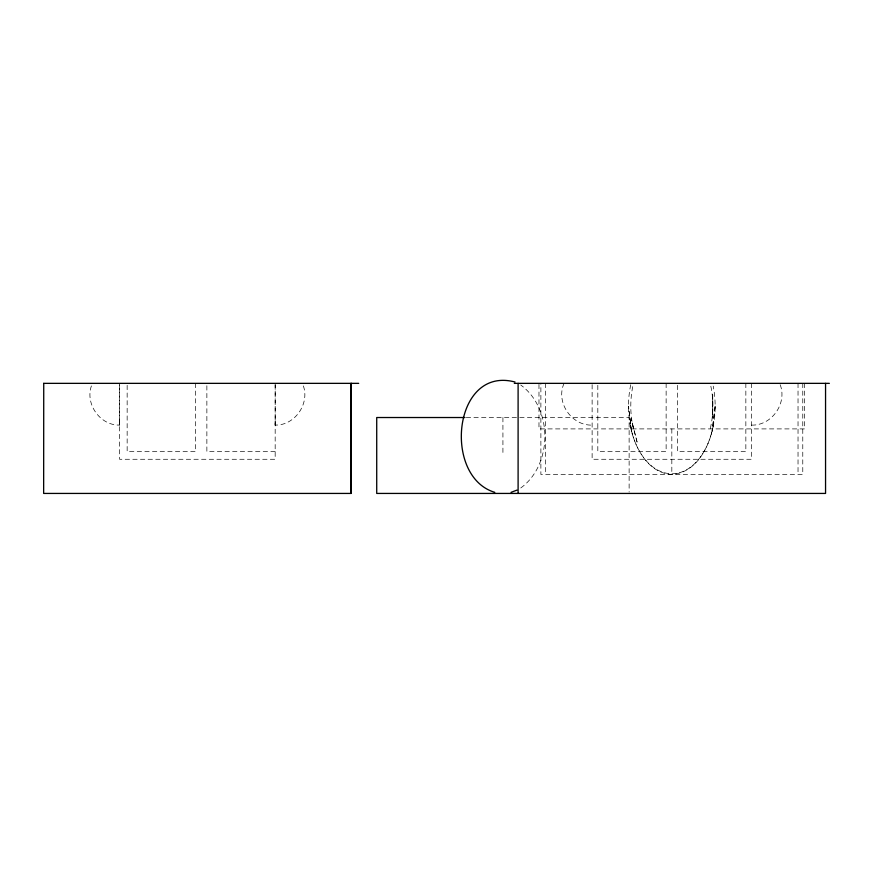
<?xml version="1.0" encoding="UTF-8"?>
<svg xmlns="http://www.w3.org/2000/svg" width="873" height="873" viewBox="0 0 873 873"><rect width="100%" height="100%" fill="white"/><g stroke="black" fill="none" stroke-linecap="round" stroke-linejoin="round"><path stroke-width="0.65" stroke-dasharray="4.37 3.27" d="M119.59 385.048L119.601 425.064C100.122 425.697 84.779 403.828 91.523 385.593M275.17 385.048L275.17 425.064C294.648 425.697 309.991 403.828 303.247 385.593M711.2 434.383C715.729 418.778 716.318 402.082 713.219 386.15M630.732 384.753C627.294 401.111 627.807 418.32 632.467 434.383M713.405 425.162C709.291 446.9 696.589 472.74 671.828 474.454C651.138 473.417 638.567 454.015 632.914 435.889M564.056 383.356C555.501 402.257 571.455 425.784 592.123 425.107M710.742 435.889C705.515 453.709 691.547 474.214 670.791 473.81C646.926 472.107 633.831 445.808 630.251 425.162M520.777 487.963C552.893 464.654 552.893 408.346 520.777 385.037M751.544 425.107C772.212 425.784 788.155 402.257 779.611 383.356M466.28 417.523L629.127 417.523L629.127 492.077M275.181 451.679L206.868 451.679L206.868 383.356M275.17 425.107L275.17 420.611M119.601 425.107L119.59 420.611M804.677 383.356L804.677 428.905L538.979 428.905L538.979 383.356M802.778 383.356L802.778 474.454L540.878 474.454L540.878 383.356M798.031 383.356L798.031 474.454M751.544 383.356L751.544 459.274L592.123 459.274L592.123 383.356M745.848 383.356L745.848 451.679L677.524 451.679L677.524 383.356M671.828 428.905L671.828 474.454M666.132 383.356L666.132 451.679L597.819 451.679L597.819 383.356M545.625 383.356L545.625 474.454M502.924 417.523L502.924 455.477M275.181 383.356L275.17 459.274L119.59 459.274L119.601 383.356M195.476 383.356L195.476 451.679L127.152 451.679L127.152 383.356M633.449 428.894A98.682 98.682 0 0 1 633.121 384.807M710.851 386.248A98.682 98.682 0 0 1 710.218 428.894M712.739 394.76L712.674 418.058L712.739 394.76M715.151 406.131L712.106 431.284L715.151 406.131M637.061 441.978L630.983 418.058L637.061 441.978M631.55 431.284L628.505 406.131L631.55 431.284"/><path stroke-width="1.31" d="M516.991 490.102L511.065 492.339M43.65 383.356L358.694 383.356M514.306 383.356L829.35 383.356M464.927 417.523L376.721 417.523L376.721 493.431L825.552 493.431L825.552 383.356M494.784 492.339C442.458 476.745 453.229 365.471 515.037 382.025M518.104 383.356L518.104 493.431M351.186 383.356L351.186 493.431L43.65 493.431L43.737 383.356M351.099 383.356L351.099 493.431"/></g></svg>
